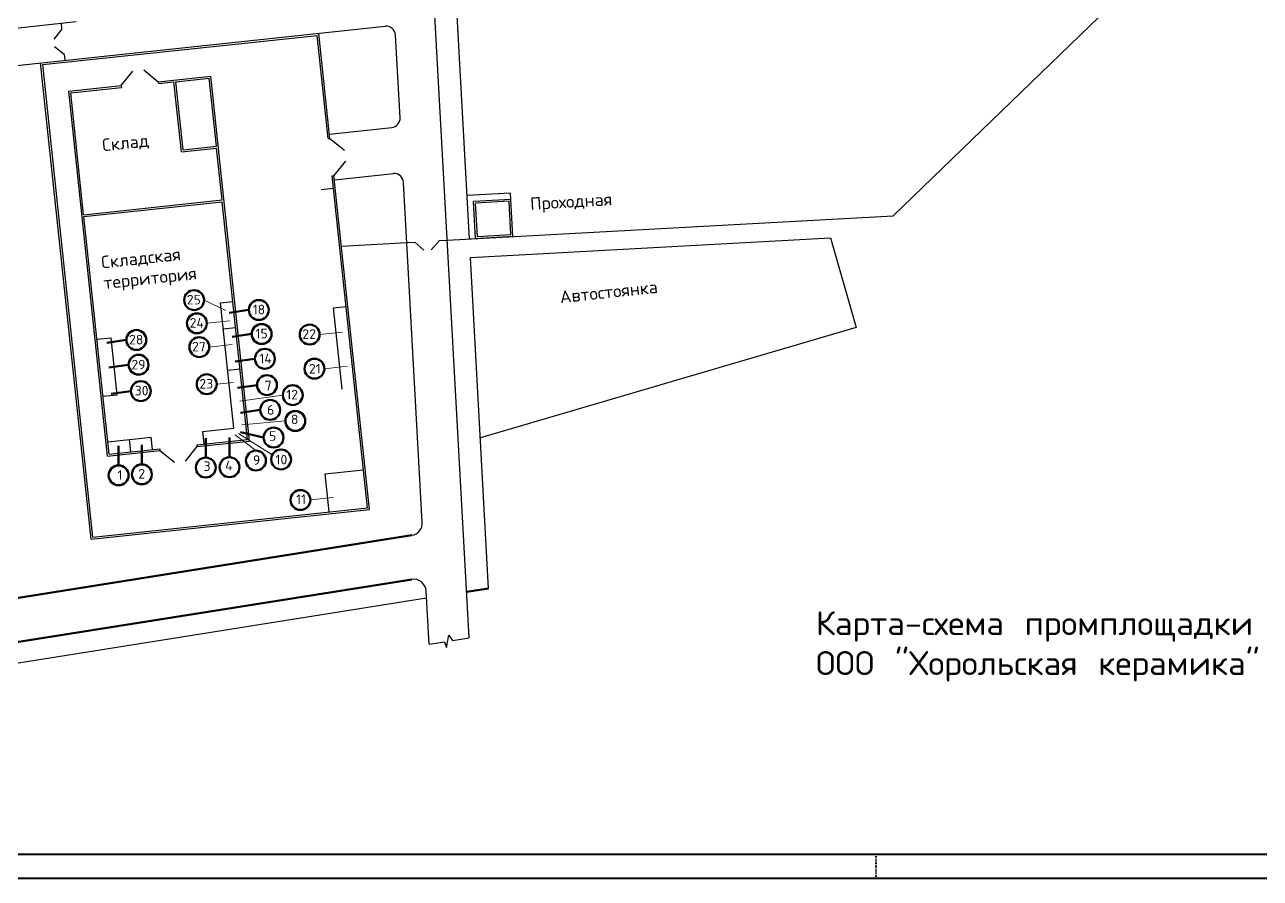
# Model space of a CAD drawing. Header units: millimetres. Extents: x 2406 to 3000, y 1133 to 1553.
# Drawn here: x 2611.3 to 2869.7, y 1133 to 1311.4 of the extents above; entities that cross this region are included whole.
import ezdxf

# ---------------------------------------------------------------- set-up
doc = ezdxf.new("R2010")
doc.units = ezdxf.units.MM
doc.linetypes.add('ACAD_ISO03W100', pattern=[30, 12, -18])
doc.layers.add('Размеры', color=5, linetype='Continuous', lineweight=18)
doc.layers.add('Таблица', color=7, linetype='Continuous')
doc.linetypes.add('FENCELINE2', pattern='A,6.35,-2.54,[132,ltypeshp.shx,S=2.54,R=0,X=-2.54,Y=0],-2.54,25.4', length=36.83)

msp = doc.modelspace()

# ---------------------------------------------------------------- linework, layer by layer
for p, q in [((2704.27, 1266.57), (2698.63, 1369.21)), ((2704.21, 1183.21), (2694.13, 1366.46)), ((2591.81, 1300.95), (2686.66, 1311.04)), ((2602.93, 1309.98), (2622, 1312.01)), ((2618.99, 1310.38), (2617.36, 1308.36)), ((2618.86, 1311.67), (2618.99, 1310.38)), ((2615.03, 1303.03), (2672.42, 1309.13)), ((2674.72, 1287.55), (2672.42, 1309.13)), ((2675.11, 1287.59), (2672.77, 1309.56)), ((2689.77, 1291.92), (2688.82, 1309.21)), ((2617.52, 1306.84), (2619.54, 1305.21)), ((2619.54, 1305.21), (2619.68, 1303.92)), ((2625.18, 1203.84), (2614.6, 1303.37)), ((2625.53, 1204.26), (2615.03, 1303.03)), ((2631.45, 1298.63), (2633.9, 1301.66)), ((2636.17, 1301.9), (2639.2, 1299.45)), ((2639.2, 1299.45), (2650.19, 1300.62)), ((2642.86, 1299.45), (2649.84, 1300.19)), ((2651.36, 1285.97), (2649.84, 1300.19)), ((2658.3, 1224.35), (2650.19, 1300.62)), ((2620.46, 1297.46), (2631.45, 1298.63)), ((2628.56, 1221.19), (2620.46, 1297.46)), ((2620.89, 1297.11), (2631.49, 1298.24)), ((2631.45, 1298.63), (2631.49, 1298.24)), ((2639.2, 1299.45), (2639.24, 1299.07)), ((2639.24, 1299.07), (2642.48, 1299.41)), ((2644.03, 1284.8), (2642.48, 1299.41)), ((2644.37, 1285.23), (2642.86, 1299.45)), ((2623.59, 1271.65), (2620.89, 1297.11)), ((2675.01, 1288.49), (2688.03, 1289.87)), ((2674.72, 1287.55), (2675.11, 1287.59)), ((2675.11, 1287.59), (2678.14, 1285.14)), ((2644.03, 1284.8), (2651.4, 1285.58)), ((2644.37, 1285.23), (2651.36, 1285.97)), ((2652.55, 1274.73), (2651.4, 1285.58)), ((2678.38, 1282.86), (2675.93, 1279.83)), ((2675.54, 1279.79), (2675.93, 1279.83)), ((2682.92, 1210.37), (2675.54, 1279.79)), ((2683.35, 1210.02), (2675.93, 1279.83)), ((2676.03, 1278.93), (2688.36, 1280.24)), ((2673.23, 1276.93), (2675.82, 1277.2)), ((2694.42, 1207.36), (2690.51, 1278.41)), ((2623.59, 1271.65), (2652.55, 1274.73)), ((2623.63, 1271.26), (2652.59, 1274.34)), ((2657.87, 1224.7), (2652.59, 1274.34)), ((2712.86, 1276.16), (2703.77, 1275.66)), ((2712.93, 1274.86), (2705.14, 1274.43)), ((2705.57, 1266.64), (2705.14, 1274.43)), ((2712.56, 1274.45), (2705.55, 1274.06)), ((2705.94, 1267.05), (2705.55, 1274.06)), ((2712.95, 1267.44), (2712.56, 1274.45)), ((2713.36, 1267.07), (2712.86, 1276.16)), ((2628.91, 1221.62), (2623.63, 1271.26)), ((2713.36, 1267.07), (2704.27, 1266.57)), ((2704.49, 1262.68), (2779.77, 1266.82)), ((2712.95, 1267.44), (2705.94, 1267.05)), ((2779.77, 1266.82), (2785.15, 1248.07)), ((2708.29, 1193.54), (2704.49, 1262.68)), ((2652.22, 1253.26), (2654.8, 1253.54)), ((2655.01, 1227.01), (2652.22, 1253.26)), ((2675.86, 1252.21), (2678.45, 1252.48)), ((2677.67, 1235.16), (2675.86, 1252.21)), ((2652.8, 1247.81), (2655.38, 1248.08)), ((2785.15, 1248.07), (2706.56, 1225.03)), ((2626.36, 1245.63), (2629.34, 1245.94)), ((2630.61, 1234.01), (2629.34, 1245.94)), ((2653.72, 1239.16), (2656.3, 1239.44)), ((2627.63, 1233.69), (2630.61, 1234.01)), ((2628.64, 1224.21), (2637.69, 1225.17)), ((2637.96, 1222.58), (2637.69, 1225.17)), ((2648.54, 1226.32), (2655.01, 1227.01)), ((2648.82, 1223.74), (2648.54, 1226.32)), ((2628.56, 1221.19), (2639.55, 1222.36)), ((2628.91, 1221.62), (2639.51, 1222.75)), ((2633.44, 1222.1), (2633.16, 1224.69)), ((2639.51, 1222.75), (2639.55, 1222.36)), ((2639.55, 1222.36), (2642.59, 1219.91)), ((2644.86, 1220.15), (2647.31, 1223.18)), ((2647.27, 1223.57), (2657.87, 1224.7)), ((2647.27, 1223.57), (2647.31, 1223.18)), ((2647.31, 1223.18), (2658.3, 1224.35)), ((2674.12, 1217.48), (2682.08, 1218.33)), ((2674.97, 1209.52), (2674.12, 1217.48)), ((2625.18, 1203.84), (2683.35, 1210.02)), ((2625.53, 1204.26), (2682.92, 1210.37)), ((2682.96, 1209.98), (2682.96, 1209.98)), ((2625.14, 1204.22), (2625.14, 1204.22)), ((2625.57, 1203.88), (2625.57, 1203.88)), ((2695.82, 1181.91), (2695.21, 1193.01)), ((2699.47, 1181.21), (2699.97, 1183.79)), ((2699.97, 1183.79), (2700.75, 1182.67)), ((2695.82, 1181.91), (2699.03, 1182.41)), ((2699.03, 1182.41), (2699.47, 1181.21)), ((2700.75, 1182.67), (2704.21, 1183.21))]:
    msp.add_line(p, q)
at = {"linetype": 'FENCELINE2', "lineweight": 30, "ltscale": 0.2}
for p, q in [((2792.92, 1271.45), (2870.92, 1346.85)), ((2699.64, 1266.32), (2792.92, 1271.45)), ((2677.5, 1265.1), (2691.2, 1265.85)), ((2695.29, 1191.48), (2495.15, 1159.74))]:
    msp.add_line(p, q, dxfattribs=at)
at = {"linetype": 'FENCELINE2', "ltscale": 0.2}
for p, q in [((2696.28, 1264.29), (2698.01, 1266.23)), ((2698.01, 1266.23), (2699.64, 1266.32)), ((2691.2, 1265.85), (2692.82, 1265.94)), ((2692.82, 1265.94), (2694.76, 1264.21))]:
    msp.add_line(p, q, dxfattribs=at)
at = {"lineweight": 50}
for p, q in [((2692.23, 1204.65), (2523.59, 1177.91)), ((2692.2, 1195.43), (2524.74, 1168.87)), ((2708.29, 1193.54), (2703.68, 1192.81))]:
    msp.add_line(p, q, dxfattribs=at)
for centre, radius, start, end in [((2686.87, 1309.1), 1.95, 3.1476, 96.0725), ((2687.82, 1291.81), 1.95, 276.0676, 3.1476), ((2688.56, 1278.3), 1.95, 3.1476, 96.0725), ((2691.82, 1207.22), 2.6, 279.0111, 3.1476), ((2692.61, 1192.86), 2.6, 3.1476, 99.0111)]:
    msp.add_arc(centre, radius, start, end)
at = {"layer": 'Размеры'}
for p, q in [((2653.35, 1251.66), (2648.77, 1253.8)), ((2654.14, 1249.45), (2649.36, 1248.95)), ((2677.71, 1247.11), (2672.93, 1246.61)), ((2654.63, 1244.49), (2649.85, 1243.98)), ((2678.71, 1239.97), (2673.94, 1239.47)), ((2654.9, 1236.6), (2651.41, 1236.23)), ((2656.23, 1232.67), (2665.24, 1233.95)), ((2665.78, 1228.54), (2656.66, 1227.71)), ((2655.28, 1225.65), (2659.62, 1222.34)), ((2655.97, 1225.94), (2663.04, 1221.47)), ((2675.78, 1212.53), (2671.01, 1212.03))]:
    msp.add_line(p, q, dxfattribs=at)
at = {"layer": 'Размеры', "lineweight": 50}
for p, q in [((2654.04, 1251.14), (2658.15, 1251.74)), ((2654.63, 1246.13), (2658.74, 1246.72)), ((2628.43, 1244.88), (2632.54, 1245.48)), ((2655.3, 1240.94), (2659.41, 1241.54)), ((2628.89, 1239.7), (2633, 1240.3)), ((2655.75, 1235.44), (2659.85, 1236.04)), ((2629.37, 1234.19), (2633.47, 1234.78)), ((2656.42, 1230.26), (2660.52, 1230.85)), ((2649.13, 1224.97), (2649.13, 1220.87)), ((2654.1, 1225.05), (2654.1, 1220.95)), ((2656.42, 1226.18), (2661.23, 1225.07)), ((2630.9, 1223.34), (2630.9, 1219.24)), ((2635.76, 1223.56), (2635.76, 1219.46))]:
    msp.add_line(p, q, dxfattribs=at)
for centre in [(2646.69, 1253.8), (2660.22, 1251.74), (2647.28, 1248.95), (2660.82, 1246.72), (2670.86, 1246.61), (2634.61, 1245.48), (2647.78, 1243.98), (2661.49, 1241.54), (2635.08, 1240.3), (2671.86, 1239.47), (2649.33, 1236.23), (2661.93, 1236.04), (2635.55, 1234.78), (2667.32, 1233.95), (2662.6, 1230.85), (2667.86, 1228.54), (2663.31, 1225.07), (2659.62, 1220.26), (2664.88, 1220.5), (2649.13, 1218.8), (2654.1, 1218.87), (2630.9, 1217.17), (2635.76, 1217.38), (2668.93, 1212.03)]:
    msp.add_circle(centre, 2.08, dxfattribs=at)
at = {"layer": 'Таблица', "lineweight": 40}
for p, q in [((2415.55, 1137.96), (2994.55, 1137.96)), ((2405.55, 1132.96), (2999.55, 1132.96))]:
    msp.add_line(p, q, dxfattribs=at)
at = {"layer": 'Таблица', "linetype": 'ACAD_ISO03W100', "lineweight": 40, "ltscale": 0.01}
msp.add_line((2789.3, 1132.96), (2789.3, 1137.96), dxfattribs=at)

# ---------------------------------------------------------------- texts
at = {"lineweight": 40, "char_height": 2.6, "width": 56.0147, "attachment_point": 1, "rotation": 6.07}
for s, insert in [('{\\Ftxt.shx|c204;Склад}', (2627.33, 1287.47)), ('{\\Ftxt.shx|c204;Складская\\Pтерритория}', (2627.13, 1262.99))]:
    msp.add_mtext(s, dxfattribs=dict(at, insert=insert))
at = {"lineweight": 30, "char_height": 2.6, "width": 56.0147, "attachment_point": 1}
for s, insert, rotation in [('{\\Ftxt.shx|c204;Проходная}', (2716.88, 1275.22), 3.4132), ('{\\Ftxt.shx|c204;Автостоянка}', (2723.03, 1255.73), 6.07)]:
    msp.add_mtext(s, dxfattribs=dict(at, insert=insert, rotation=rotation))
at = {"lineweight": 50, "insert": (2776.72, 1188.77), "char_height": 5, "width": 699.9846, "attachment_point": 1}
msp.add_mtext('{\\Ftxt.shx|c204;Карта-схема промплощадки \\PООО "Хорольская керамика"}', dxfattribs=at)
at = {"layer": 'Размеры', "lineweight": 40, "char_height": 2, "width": 8.4064, "attachment_point": 1}
for s, insert in [('{\\Ftxt.shx|c204;25}', (2645.16, 1254.89)), ('{\\Ftxt.shx|c204;18}', (2658.95, 1252.83)), ('{\\Ftxt.shx|c204;24}', (2645.75, 1250.04)), ('{\\Ftxt.shx|c204;28}', (2633.08, 1246.54)), ('{\\Ftxt.shx|c204;15}', (2659.54, 1247.82)), ('{\\Ftxt.shx|c204;22}', (2669.33, 1247.7)), ('{\\Ftxt.shx|c204;27}', (2646.25, 1245.08)), ('{\\Ftxt.shx|c204;29}', (2633.58, 1241.32)), ('{\\Ftxt.shx|c204;14}', (2660.33, 1242.58)), ('{\\Ftxt.shx|c204;21}', (2670.69, 1240.44)), ('{\\Ftxt.shx|c204;30}', (2634.27, 1235.88)), ('{\\Ftxt.shx|c204;23}', (2647.8, 1237.32)), ('{\\Ftxt.shx|c204;7}', (2661.47, 1236.95)), ('{\\Ftxt.shx|c204;12}', (2665.97, 1235.05)), ('{\\Ftxt.shx|c204;6}', (2661.95, 1231.86)), ('{\\Ftxt.shx|c204;8}', (2666.93, 1229.87)), ('{\\Ftxt.shx|c204;5}', (2662.38, 1226.4)), ('{\\Ftxt.shx|c204;3}', (2648.66, 1220.1)), ('{\\Ftxt.shx|c204;4}', (2653.17, 1220.2)), ('{\\Ftxt.shx|c204;9}', (2658.99, 1221.36)), ('{\\Ftxt.shx|c204;10}', (2663.71, 1221.47)), ('{\\Ftxt.shx|c204;1}', (2630.69, 1218.25)), ('{\\Ftxt.shx|c204;2}', (2635.02, 1218.51)), ('{\\Ftxt.shx|c204;11}', (2668, 1213.18))]:
    msp.add_mtext(s, dxfattribs=dict(at, insert=insert))

doc.saveas('drawing.dxf')
